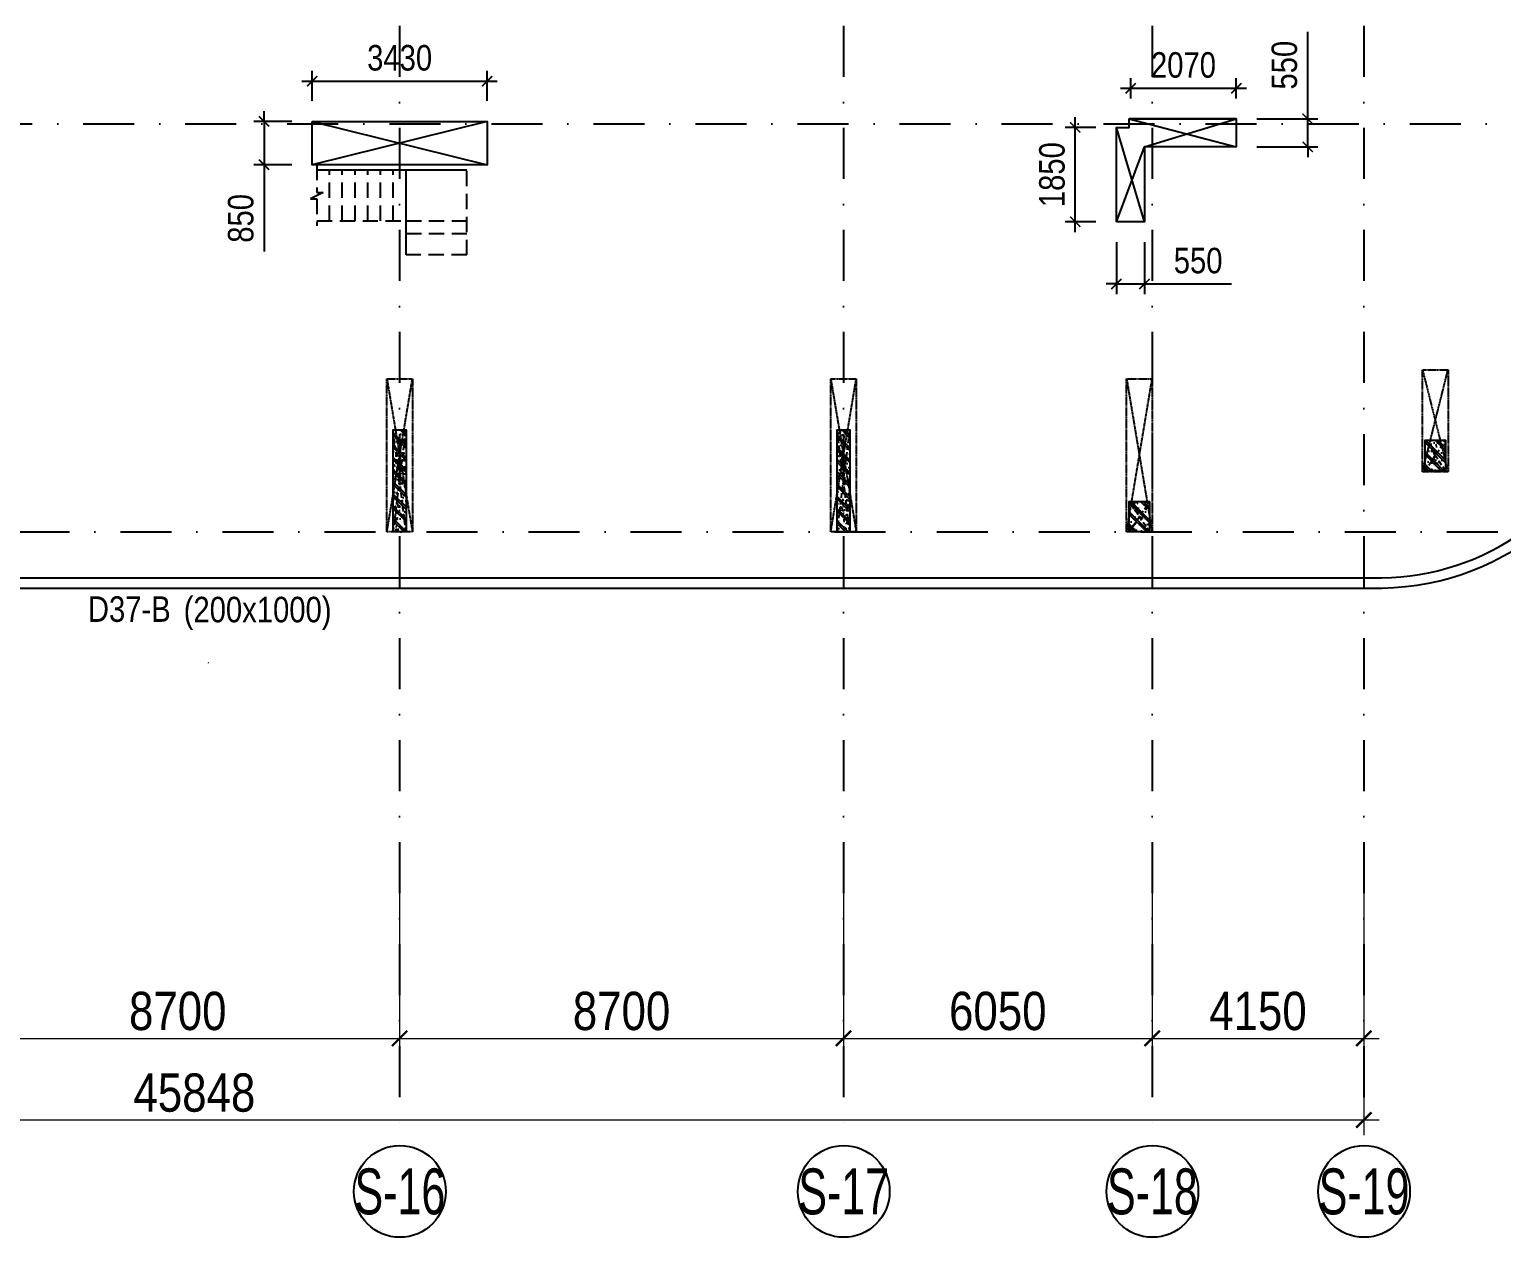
# Model space of a CAD drawing. Header units: millimetres. Extents: x -159515 to 1327256, y -225156 to 138737.
# Drawn here: x 702558 to 731415, y -45899 to -22212 of the extents above; entities that cross this region are included whole.
import ezdxf
from ezdxf.enums import TextEntityAlignment as Align

# ---------------------------------------------------------------- set-up
doc = ezdxf.new("R2010")
doc.units = ezdxf.units.MM
doc.header["$MEASUREMENT"] = 0
for name, pattern in [('DASHDOT', [1, 0.5, -0.25, 0, -0.25]), ('DASHED', [4.5, 3, -1.5]), ('HIDDEN', [0.375, 0.25, -0.125])]:
    doc.linetypes.add(name, pattern=pattern)
for name, color, linetype in [('AUDIT_I_220807103235-17', 50, 'Continuous'), ('ccu11-Khuat', 9, 'DASHED'), ('ccu11-Manh', 8, 'Continuous'), ('ccu11-Thay', 7, 'Continuous'), ('ccu12-Text', 31, 'Continuous'), ('IDEA - dim', 251, 'Continuous'), ('KC2-DIM', 251, 'Continuous'), ('KT-Dim', 8, 'Continuous'), ('KT-Luoi truc South Tower', 8, 'DASHDOT'), ('ST_MBDV Cot vach 220805$0$AUDIT_I_220805193045-5', 6, 'Continuous'), ('Xref_ST_MBDV Cot vach 30.7.2022|Xref_ST_MBDV Cot vach 30.7.2022|Xref_ST_MBDV Cot vach 30.7.2022|Xref_ST_MBDV Cot vach 30.7.2022|A-GRID-SYM', 50, 'Continuous'), ('Xref_ST_MBDV Cot vach 30.7.2022|Xref_ST_MBDV Cot vach 30.7.2022|Xref_ST_MBDV Cot vach 30.7.2022|Xref_ST_MBDV Cot vach 30.7.2022|KC-Betong', 6, 'Continuous')]:
    doc.layers.add(name, color=color, linetype=linetype)
doc.layers.add('ccu12-Tencaukien', color=9, linetype='Continuous', lineweight=15)
doc.layers.add('KT-Kich thuoc', color=159, linetype='Continuous', lineweight=18)
doc.styles.add('Arial Narrow', font='ARIALN.TTF')
doc.styles.add('HBA-Text', font='GOTHIC.TTF')
doc.dimstyles.new('ccu12-200', dxfattribs={"dimscale": 200, "dimtxt": 2.5, "dimasz": 1, "dimexe": 1, "dimexo": 2, "dimgap": 1, "dimtad": 1, "dimdec": 0, "dimrnd": 5, "dimdsep": 46, "dimtxsty": 'Arial Narrow', "dimblk": 'ARCHTICK', "dimcen": -1, "dimdle": 1, "dimclrd": 256, "dimclre": 256, "dimclrt": 3, "dimadec": 0, "dimazin": 2, "dimtfac": 0.1, "dimtdec": 0, "dimtmove": 0, "dimatfit": 1, "dimldrblk": 'ARCHTICK', "dimfxl": 1, "dimtvp": 0.833333, "dimtolj": 1, "dimtzin": 12, "dimarcsym": 0})
doc.dimstyles.new('CCU_1-300', dxfattribs={"dimscale": 300, "dimtxt": 2.5, "dimasz": 1, "dimexe": 1, "dimexo": 2, "dimgap": 0.5, "dimtad": 1, "dimdec": 0, "dimdsep": 46, "dimtxsty": 'Arial Narrow', "dimblk": 'ARCHTICK', "dimcen": -1, "dimdle": 1, "dimclrd": 256, "dimclre": 256, "dimclrt": 3, "dimadec": 0, "dimazin": 2, "dimtfac": 0.1, "dimtdec": 0, "dimtix": 1, "dimtmove": 2, "dimatfit": 1, "dimfxl": 1, "dimtvp": 0.833333, "dimtolj": 1, "dimtzin": 12, "dimarcsym": 0})

# ---------------------------------------------------------------- blocks, each defined once
blk = doc.blocks.new('_ArchTick')
at = {"color": 0, "const_width": 0.15}
blk.add_lwpolyline([(-0.5, -0.5), (0.5, 0.5)], dxfattribs=at)
blk = doc.blocks.new('*D427')
at = {"layer": 'Defpoints', "color": 0, "transparency": 16777216}
for p in [(-52171, 1204), (-6323, 1204), (-6323, -3959)]:
    blk.add_point(p, dxfattribs=at)
at = {"layer": 'KT-Kich thuoc', "lineweight": -2, "transparency": 16777216}
for p, q in [((-52171, 604), (-52171, -4259)), ((-6323, 604), (-6323, -4259)), ((-52471, -3959), (-6023, -3959))]:
    blk.add_line(p, q, dxfattribs=at)
at = {"layer": 'KT-Kich thuoc', "lineweight": -2, "transparency": 16777216, "xscale": 300, "yscale": 300, "zscale": 300, "rotation": 180}
blk.add_blockref('_ArchTick', (-52171, -3959), dxfattribs=at)
at = {"layer": 'KT-Kich thuoc', "lineweight": -2, "transparency": 16777216, "xscale": 300, "yscale": 300, "zscale": 300}
blk.add_blockref('_ArchTick', (-6323, -3959), dxfattribs=at)
at = {"layer": 'KT-Kich thuoc', "color": 3, "transparency": 16777216, "insert": (-29247, -3426), "char_height": 750, "attachment_point": 5, "style": 'Arial Narrow'}
blk.add_mtext('\\A1;45848', dxfattribs=at)
blk = doc.blocks.new('*D413')
at = {"layer": 'Defpoints', "color": 0, "transparency": 16777216}
for p in [(-33923, 1204), (-25223, 1204), (-25223, -2359)]:
    blk.add_point(p, dxfattribs=at)
at = {"layer": 'KT-Kich thuoc', "lineweight": -2, "transparency": 16777216}
for p, q in [((-33923, 604), (-33923, -2659)), ((-25223, 604), (-25223, -2659)), ((-34223, -2359), (-24923, -2359))]:
    blk.add_line(p, q, dxfattribs=at)
at = {"layer": 'KT-Kich thuoc', "lineweight": -2, "transparency": 16777216, "xscale": 300, "yscale": 300, "zscale": 300, "rotation": 180}
blk.add_blockref('_ArchTick', (-33923, -2359), dxfattribs=at)
at = {"layer": 'KT-Kich thuoc', "lineweight": -2, "transparency": 16777216, "xscale": 300, "yscale": 300, "zscale": 300}
blk.add_blockref('_ArchTick', (-25223, -2359), dxfattribs=at)
at = {"layer": 'KT-Kich thuoc', "color": 3, "transparency": 16777216, "insert": (-29573, -1826), "char_height": 750, "attachment_point": 5, "style": 'Arial Narrow'}
blk.add_mtext('\\A1;8700', dxfattribs=at)
blk = doc.blocks.new('*D414')
at = {"layer": 'Defpoints', "color": 0, "transparency": 16777216}
for p in [(-25223, 1204), (-16523, 1204), (-16523, -2359)]:
    blk.add_point(p, dxfattribs=at)
at = {"layer": 'KT-Kich thuoc', "lineweight": -2, "transparency": 16777216}
for p, q in [((-25223, 604), (-25223, -2659)), ((-16523, 604), (-16523, -2659)), ((-25523, -2359), (-16223, -2359))]:
    blk.add_line(p, q, dxfattribs=at)
at = {"layer": 'KT-Kich thuoc', "lineweight": -2, "transparency": 16777216, "xscale": 300, "yscale": 300, "zscale": 300, "rotation": 180}
blk.add_blockref('_ArchTick', (-25223, -2359), dxfattribs=at)
at = {"layer": 'KT-Kich thuoc', "lineweight": -2, "transparency": 16777216, "xscale": 300, "yscale": 300, "zscale": 300}
blk.add_blockref('_ArchTick', (-16523, -2359), dxfattribs=at)
at = {"layer": 'KT-Kich thuoc', "color": 3, "transparency": 16777216, "insert": (-20873, -1826), "char_height": 750, "attachment_point": 5, "style": 'Arial Narrow'}
blk.add_mtext('\\A1;8700', dxfattribs=at)
blk = doc.blocks.new('*D415')
at = {"layer": 'Defpoints', "color": 0, "transparency": 16777216}
for p in [(-16523, 1204), (-10473, 1204), (-10473, -2359)]:
    blk.add_point(p, dxfattribs=at)
at = {"layer": 'KT-Kich thuoc', "lineweight": -2, "transparency": 16777216}
for p, q in [((-16523, 604), (-16523, -2659)), ((-10473, 604), (-10473, -2659)), ((-16823, -2359), (-10173, -2359))]:
    blk.add_line(p, q, dxfattribs=at)
at = {"layer": 'KT-Kich thuoc', "lineweight": -2, "transparency": 16777216, "xscale": 300, "yscale": 300, "zscale": 300, "rotation": 180}
blk.add_blockref('_ArchTick', (-16523, -2359), dxfattribs=at)
at = {"layer": 'KT-Kich thuoc', "lineweight": -2, "transparency": 16777216, "xscale": 300, "yscale": 300, "zscale": 300}
blk.add_blockref('_ArchTick', (-10473, -2359), dxfattribs=at)
at = {"layer": 'KT-Kich thuoc', "color": 3, "transparency": 16777216, "insert": (-13498, -1826), "char_height": 750, "attachment_point": 5, "style": 'Arial Narrow'}
blk.add_mtext('\\A1;6050', dxfattribs=at)
blk = doc.blocks.new('*D416')
at = {"layer": 'Defpoints', "color": 0, "transparency": 16777216}
for p in [(-10473, 1204), (-6323, 1204), (-6323, -2359)]:
    blk.add_point(p, dxfattribs=at)
at = {"layer": 'KT-Kich thuoc', "lineweight": -2, "transparency": 16777216}
for p, q in [((-10473, 604), (-10473, -2659)), ((-6323, 604), (-6323, -2659)), ((-10773, -2359), (-6023, -2359))]:
    blk.add_line(p, q, dxfattribs=at)
at = {"layer": 'KT-Kich thuoc', "lineweight": -2, "transparency": 16777216, "xscale": 300, "yscale": 300, "zscale": 300, "rotation": 180}
blk.add_blockref('_ArchTick', (-10473, -2359), dxfattribs=at)
at = {"layer": 'KT-Kich thuoc', "lineweight": -2, "transparency": 16777216, "xscale": 300, "yscale": 300, "zscale": 300}
blk.add_blockref('_ArchTick', (-6323, -2359), dxfattribs=at)
at = {"layer": 'KT-Kich thuoc', "color": 3, "transparency": 16777216, "insert": (-8398, -1826), "char_height": 750, "attachment_point": 5, "style": 'Arial Narrow'}
blk.add_mtext('\\A1;4150', dxfattribs=at)
blk = doc.blocks.new('GRID-SYM-flat-73')
at = {"layer": 'Xref_ST_MBDV Cot vach 30.7.2022|Xref_ST_MBDV Cot vach 30.7.2022|Xref_ST_MBDV Cot vach 30.7.2022|Xref_ST_MBDV Cot vach 30.7.2022|A-GRID-SYM'}
blk.add_circle((0, 0, 0), 900, dxfattribs=at)
at = {"layer": 'Xref_ST_MBDV Cot vach 30.7.2022|Xref_ST_MBDV Cot vach 30.7.2022|Xref_ST_MBDV Cot vach 30.7.2022|Xref_ST_MBDV Cot vach 30.7.2022|A-GRID-SYM', "style": 'HBA-Text'}
blk.add_attdef('GRID', text='', height=900, rotation=359.6303, dxfattribs=at).set_placement((0, 0, 0), align=Align.MIDDLE_CENTER)
blk = doc.blocks.new('*U192')
at = {"layer": 'ccu12-Tencaukien', "color": 8, "ltscale": 10000}
blk.add_line((361, -155), (354, -155), dxfattribs=at)
at = {"layer": 'ccu12-Text', "color": 2, "style": 'Arial Narrow', "width": 0.8}
blk.add_attdef('SH', text='', height=300, dxfattribs=at).set_placement((276, 6), align=Align.BOTTOM_RIGHT)
at = {"layer": 'ccu12-Text', "color": 31, "style": 'Arial Narrow', "width": 0.8}
for tag, p in [('(', (508, -75)), ('KT', (633, -75)), (')', (963, -75))]:
    blk.add_attdef(tag, text='', height=250, dxfattribs=at).set_placement(p, align=Align.BOTTOM_LEFT)
blk = doc.blocks.new('*D242')
at = {"layer": 'Defpoints', "color": 0, "transparency": 16777216}
for p in [(711530, -23226), (708100, -24014, 0), (711530, -24014, 0)]:
    blk.add_point(p, dxfattribs=at)
at = {"layer": 'KC2-DIM', "lineweight": -2, "transparency": 16777216}
for p, q in [((708100, -23614), (708100, -23026)), ((711530, -23614), (711530, -23026)), ((707900, -23226), (711730, -23226))]:
    blk.add_line(p, q, dxfattribs=at)
at = {"layer": 'KC2-DIM', "lineweight": -2, "transparency": 16777216, "xscale": 200, "yscale": 200, "zscale": 200, "rotation": 180}
blk.add_blockref('_ArchTick', (708100, -23226), dxfattribs=at)
at = {"layer": 'KC2-DIM', "lineweight": -2, "transparency": 16777216, "xscale": 200, "yscale": 200, "zscale": 200}
blk.add_blockref('_ArchTick', (711530, -23226), dxfattribs=at)
at = {"layer": 'KC2-DIM', "color": 3, "transparency": 16777216, "insert": (709815, -22771), "char_height": 500, "attachment_point": 5, "style": 'Arial Narrow'}
blk.add_mtext('\\A1;3430', dxfattribs=at)
blk = doc.blocks.new('*D243')
at = {"layer": 'Defpoints', "color": 0, "transparency": 16777216}
for p in [(708100, -24014, 0), (707157, -24864), (708100, -24864, 0)]:
    blk.add_point(p, dxfattribs=at)
at = {"layer": 'KC2-DIM', "lineweight": -2, "transparency": 16777216}
for p, q in [((707157, -24014), (707157, -23814)), ((707700, -24014), (706957, -24014)), ((707157, -24014), (707157, -24864)), ((707700, -24864), (706957, -24864)), ((707157, -24864), (707157, -26568))]:
    blk.add_line(p, q, dxfattribs=at)
at = {"layer": 'KC2-DIM', "lineweight": -2, "transparency": 16777216, "xscale": 200, "yscale": 200, "zscale": 200}
for p, rotation in [((707157, -24014), 270), ((707157, -24864), 90)]:
    blk.add_blockref('_ArchTick', p, dxfattribs=dict(at, rotation=rotation))
at = {"layer": 'KC2-DIM', "color": 3, "transparency": 16777216, "insert": (706702, -25916), "char_height": 500, "attachment_point": 5, "rotation": 90, "style": 'Arial Narrow'}
blk.add_mtext('\\A1;850', dxfattribs=at)
blk = doc.blocks.new('*D248')
at = {"layer": 'Defpoints', "color": 0, "transparency": 16777216}
for p in [(723059, -24134), (723865, -24134, 0), (723865, -25984, 0)]:
    blk.add_point(p, dxfattribs=at)
at = {"layer": 'KC2-DIM', "lineweight": -2, "transparency": 16777216}
for p, q in [((723059, -26184), (723059, -23934)), ((723465, -24134), (722859, -24134)), ((723465, -25984), (722859, -25984))]:
    blk.add_line(p, q, dxfattribs=at)
at = {"layer": 'KC2-DIM', "lineweight": -2, "transparency": 16777216, "xscale": 200, "yscale": 200, "zscale": 200}
for p, rotation in [((723059, -24134), 90), ((723059, -25984), 270)]:
    blk.add_blockref('_ArchTick', p, dxfattribs=dict(at, rotation=rotation))
at = {"layer": 'KC2-DIM', "color": 3, "transparency": 16777216, "insert": (722604, -25059), "char_height": 500, "attachment_point": 5, "rotation": 90, "style": 'Arial Narrow'}
blk.add_mtext('\\A1;1850', dxfattribs=at)
blk = doc.blocks.new('*D249')
at = {"layer": 'Defpoints', "color": 0, "transparency": 16777216}
for p in [(723865, -25984, 0), (724415, -25984, 0), (724415, -27202)]:
    blk.add_point(p, dxfattribs=at)
at = {"layer": 'KC2-DIM', "lineweight": -2, "transparency": 16777216}
for p, q in [((723865, -26384), (723865, -27402)), ((724415, -26384), (724415, -27402)), ((723865, -27202), (723665, -27202)), ((723865, -27202), (724415, -27202)), ((724415, -27202), (726120, -27202))]:
    blk.add_line(p, q, dxfattribs=at)
at = {"layer": 'KC2-DIM', "lineweight": -2, "transparency": 16777216, "xscale": 200, "yscale": 200, "zscale": 200}
blk.add_blockref('_ArchTick', (723865, -27202), dxfattribs=at)
at = {"layer": 'KC2-DIM', "lineweight": -2, "transparency": 16777216, "xscale": 200, "yscale": 200, "zscale": 200, "rotation": 180}
blk.add_blockref('_ArchTick', (724415, -27202), dxfattribs=at)
at = {"layer": 'KC2-DIM', "color": 3, "transparency": 16777216, "insert": (725467, -26747), "char_height": 500, "attachment_point": 5, "style": 'Arial Narrow'}
blk.add_mtext('\\A1;550', dxfattribs=at)
blk = doc.blocks.new('*D250')
at = {"layer": 'Defpoints', "color": 0, "transparency": 16777216}
for p in [(726215, -23366), (724145, -23964, 0), (726215, -23964, 0)]:
    blk.add_point(p, dxfattribs=at)
at = {"layer": 'KC2-DIM', "lineweight": -2, "transparency": 16777216}
for p, q in [((723945, -23366), (726415, -23366)), ((724145, -23564), (724145, -23166)), ((726215, -23564), (726215, -23166))]:
    blk.add_line(p, q, dxfattribs=at)
at = {"layer": 'KC2-DIM', "lineweight": -2, "transparency": 16777216, "xscale": 200, "yscale": 200, "zscale": 200, "rotation": 180}
blk.add_blockref('_ArchTick', (724145, -23366), dxfattribs=at)
at = {"layer": 'KC2-DIM', "lineweight": -2, "transparency": 16777216, "xscale": 200, "yscale": 200, "zscale": 200}
blk.add_blockref('_ArchTick', (726215, -23366), dxfattribs=at)
at = {"layer": 'KC2-DIM', "color": 3, "transparency": 16777216, "insert": (725180, -22911), "char_height": 500, "attachment_point": 5, "style": 'Arial Narrow'}
blk.add_mtext('\\A1;2070', dxfattribs=at)
blk = doc.blocks.new('*D251')
at = {"layer": 'Defpoints', "color": 0, "transparency": 16777216}
for p in [(726215, -23964, 0), (727615, -23964), (726215, -24514, 0)]:
    blk.add_point(p, dxfattribs=at)
at = {"layer": 'KC2-DIM', "lineweight": -2, "transparency": 16777216}
for p, q in [((727615, -23964), (727615, -22259)), ((726615, -23964), (727815, -23964)), ((727615, -24514), (727615, -23964)), ((726615, -24514), (727815, -24514)), ((727615, -24514), (727615, -24714))]:
    blk.add_line(p, q, dxfattribs=at)
at = {"layer": 'KC2-DIM', "lineweight": -2, "transparency": 16777216, "xscale": 200, "yscale": 200, "zscale": 200}
for p, rotation in [((727615, -23964), 270), ((727615, -24514), 90)]:
    blk.add_blockref('_ArchTick', p, dxfattribs=dict(at, rotation=rotation))
at = {"layer": 'KC2-DIM', "color": 3, "transparency": 16777216, "insert": (727160, -22912), "char_height": 500, "attachment_point": 5, "rotation": 90, "style": 'Arial Narrow'}
blk.add_mtext('\\A1;550', dxfattribs=at)
blk = doc.blocks.new('*U213')
h = blk.add_hatch()
h.set_pattern_fill('VATLIEU04', color=250, scale=40, style=0, pattern_type=2)
h.set_pattern_definition([(50, (-700, 2050), (286.904, -25.1), [30, -330]), (355, (-700, 2050), (-55.5, 300.877), [24, -264]), (100.451, (-676.1, 2047.9), (231.404, 275.776), [25.496, -280.457]), (46.184, (-700, 2130), (426.896, -66.208), [45, -495]), (96.636, (-664.43, 2124.5), (373.865, 389.65), [38.244, -420.685]), (351.184, (-700, 2130), (373.865, 389.65), [36, -396]), (21, (-660, 2110), (238.763, -161.048), [30, -330]), (326, (-660, 2110), (97.326, 290.06), [24, -264]), (71.451, (-640.1, 2096.58), (336.09, 129.012), [25.496, -280.457]), (37.5, (-700, 2050), (4.864, 133.1575), [0, -260.8, 0, -268, 0, -265]), (7.5, (-700, 2050), (105.228, 157.765), [0, -152.8, 0, -254.8, 0, -101]), (327.5, (-789.2, 2050), (213.529, -9.022), [0, -100, 0, -312, 0, -414]), (317.5, (-829.2, 2050), (233.274, 40.042), [0, -130, 0, -207.2, 0, -294]), (45, (-700, 2050), (-120.208, 120.208), []), (45, (-700, 2099), (-120.208, 120.208), [])])
h.paths.add_polyline_path([(-475, -475), (-225, -475), (-225, 1525), (-475, 1525)])
at = {"color": 6, "ltscale": 0.25}
blk.add_lwpolyline([(-475, -475), (-225, -475), (-225, 1525), (-475, 1525)], close=True, dxfattribs=at)
at = {"layer": 'Defpoints', "linetype": 'ByBlock', "ltscale": 30}
for p, q in [((-225, -475), (-475, 1525)), ((-475, -475), (-225, 1525))]:
    blk.add_line(p, q, dxfattribs=at)
blk = doc.blocks.new('*U214')
h = blk.add_hatch()
h.set_pattern_fill('VATLIEU04', color=250, scale=40, style=0, pattern_type=2)
h.set_pattern_definition([(50, (-700, 2050), (286.904, -25.1), [30, -330]), (355, (-700, 2050), (-55.5, 300.877), [24, -264]), (100.451, (-676.1, 2047.9), (231.404, 275.776), [25.496, -280.457]), (46.184, (-700, 2130), (426.896, -66.208), [45, -495]), (96.636, (-664.43, 2124.5), (373.865, 389.65), [38.244, -420.685]), (351.184, (-700, 2130), (373.865, 389.65), [36, -396]), (21, (-660, 2110), (238.763, -161.048), [30, -330]), (326, (-660, 2110), (97.326, 290.06), [24, -264]), (71.451, (-640.1, 2096.58), (336.09, 129.012), [25.496, -280.457]), (37.5, (-700, 2050), (4.864, 133.1575), [0, -260.8, 0, -268, 0, -265]), (7.5, (-700, 2050), (105.228, 157.765), [0, -152.8, 0, -254.8, 0, -101]), (327.5, (-789.2, 2050), (213.529, -9.022), [0, -100, 0, -312, 0, -414]), (317.5, (-829.2, 2050), (233.274, 40.042), [0, -130, 0, -207.2, 0, -294]), (45, (-700, 2050), (-120.208, 120.208), []), (45, (-700, 2099), (-120.208, 120.208), [])])
h.paths.add_polyline_path([(-475, -475), (-225, -475), (-225, 1525), (-475, 1525)])
at = {"color": 6, "ltscale": 0.25}
blk.add_lwpolyline([(-475, -475), (-225, -475), (-225, 1525), (-475, 1525)], close=True, dxfattribs=at)
at = {"layer": 'Defpoints', "linetype": 'ByBlock', "ltscale": 30}
for p, q in [((-225, -475), (-475, 1525)), ((-475, -475), (-225, 1525))]:
    blk.add_line(p, q, dxfattribs=at)
blk = doc.blocks.new('*U209')
h = blk.add_hatch()
h.set_pattern_fill('VATLIEU04', color=250, scale=40, style=0, pattern_type=2)
h.set_pattern_definition([(50, (-550, 650), (286.904, -25.1), [30, -330]), (355, (-550, 650), (-55.5, 300.88), [24, -264]), (100.451, (-526.1, 647.9), (231.404, 275.776), [25.496, -280.457]), (46.184, (-550, 730), (426.9, -66.21), [45, -495]), (96.636, (-514.43, 724.5), (373.87, 389.65), [38.24, -420.69]), (351.184, (-550, 730), (373.86, 389.65), [36, -396]), (21, (-510, 710), (238.763, -161.048), [30, -330]), (326, (-510, 710), (97.326, 290.06), [24, -264]), (71.451, (-490.1, 696.58), (336.09, 129.01), [25.496, -280.457]), (37.5, (-550, 650), (4.864, 133.1575), [0, -260.8, 0, -268, 0, -265]), (7.5, (-550, 650), (105.228, 157.765), [0, -152.8, 0, -254.8, 0, -101]), (327.5, (-639.2, 650), (213.529, -9.022), [0, -100, 0, -312, 0, -414]), (317.5, (-679.2, 650), (233.274, 40.042), [0, -130, 0, -207.2, 0, -294]), (45, (-550, 650), (-120.208, 120.208), []), (45, (-550, 699), (-120.208, 120.208), [])])
h.paths.add_polyline_path([(-475, -475), (-75, -475), (-75, 125), (-475, 125)])
at = {"color": 6, "ltscale": 0.25}
blk.add_lwpolyline([(-475, -475), (-75, -475), (-75, 125), (-475, 125)], close=True, dxfattribs=at)
at = {"layer": 'Defpoints', "linetype": 'ByBlock', "ltscale": 30}
for p, q in [((-75, -475), (-475, 125)), ((-475, -475), (-75, 125))]:
    blk.add_line(p, q, dxfattribs=at)
blk = doc.blocks.new('*U205')
h = blk.add_hatch()
h.set_pattern_fill('VATLIEU04', color=250, scale=40, style=0, pattern_type=2)
h.set_pattern_definition([(50, (-549.73, 649.82), (286.904, -25.1), [30, -330]), (355, (-549.73, 649.82), (-55.5, 300.88), [24, -264]), (100.451, (-525.82, 647.73), (231.404, 275.776), [25.496, -280.457]), (46.184, (-549.73, 729.82), (426.9, -66.21), [45, -495]), (96.636, (-514.16, 724.3), (373.87, 389.65), [38.24, -420.69]), (351.184, (-549.73, 729.8), (373.86, 389.65), [36, -396]), (21, (-509.73, 709.82), (238.763, -161.048), [30, -330]), (326, (-509.73, 709.82), (97.326, 290.06), [24, -264]), (71.451, (-489.83, 696.4), (336.09, 129.01), [25.496, -280.457]), (37.5, (-549.73, 649.82), (4.864, 133.1575), [0, -260.8, 0, -268, 0, -265]), (7.5, (-549.73, 649.82), (105.228, 157.765), [0, -152.8, 0, -254.8, 0, -101]), (327.5, (-638.93, 649.82), (213.529, -9.022), [0, -100, 0, -312, 0, -414]), (317.5, (-678.93, 649.82), (233.274, 40.042), [0, -130, 0, -207.2, 0, -294]), (45, (-549.73, 649.82), (-120.208, 120.208), []), (45, (-549.73, 698.82), (-120.208, 120.208), [])])
h.paths.add_polyline_path([(-475, -475), (-75, -475), (-75, 125), (-475, 125)])
at = {"color": 6, "ltscale": 0.25}
blk.add_lwpolyline([(-475, -475), (-75, -475), (-75, 125), (-475, 125)], close=True, dxfattribs=at)
at = {"layer": 'Defpoints', "linetype": 'ByBlock', "ltscale": 30}
for p, q in [((-75, -475), (-475, 125)), ((-475, -475), (-75, 125))]:
    blk.add_line(p, q, dxfattribs=at)
blk = doc.blocks.new('*U379')
at = {"color": 6, "linetype": 'HIDDEN', "ltscale": 10}
for p, q in [((25, 2525), (-475, -475)), ((25, -475), (-475, 2525))]:
    blk.add_line(p, q, dxfattribs=at)
blk.add_lwpolyline([(-475, -475), (25, -475), (25, 2525), (-475, 2525)], close=True, dxfattribs=at)
blk = doc.blocks.new('*U380')
at = {"color": 6, "linetype": 'HIDDEN', "ltscale": 10}
for p, q in [((25, 2525), (-475, -475)), ((25, -475), (-475, 2525))]:
    blk.add_line(p, q, dxfattribs=at)
blk.add_lwpolyline([(-475, -475), (25, -475), (25, 2525), (-475, 2525)], close=True, dxfattribs=at)
blk = doc.blocks.new('*U376')
at = {"color": 6, "linetype": 'HIDDEN', "ltscale": 10}
for p, q in [((25, 2525), (-475, -475)), ((25, -475), (-475, 2525))]:
    blk.add_line(p, q, dxfattribs=at)
blk.add_lwpolyline([(-475, -475), (25, -475), (25, 2525), (-475, 2525)], close=True, dxfattribs=at)
blk = doc.blocks.new('*U393')
at = {"color": 6, "linetype": 'HIDDEN', "ltscale": 10}
for p, q in [((25, 1525), (-475, -475)), ((25, -475), (-475, 1525))]:
    blk.add_line(p, q, dxfattribs=at)
blk.add_lwpolyline([(-475, -475), (25, -475), (25, 1525), (-475, 1525)], close=True, dxfattribs=at)
blk = doc.blocks.new('MBCV-T37')
at = {"layer": 'ST_MBDV Cot vach 220805$0$AUDIT_I_220805193045-5', "linetype": 'ByBlock', "xscale": -1, "rotation": 359.9999999999985}
for name, p in [('*U213', (8200, -9425, 0)), ('*U214', (16900, -9425, 0)), ('*U205', (28575, -8225, 0)), ('*U209', (22775, -9425, 0))]:
    blk.add_blockref(name, p, dxfattribs=at)
at = {"layer": 'Xref_ST_MBDV Cot vach 30.7.2022|Xref_ST_MBDV Cot vach 30.7.2022|Xref_ST_MBDV Cot vach 30.7.2022|Xref_ST_MBDV Cot vach 30.7.2022|KC-Betong', "linetype": 'ByBlock', "xscale": -1, "rotation": 359.9999999999985}
for name, p in [('*U376', (8325, -9425, 0)), ('*U379', (17025, -9425, 0)), ('*U380', (22825, -9425, 0))]:
    blk.add_blockref(name, p, dxfattribs=at)
at = {"layer": 'Xref_ST_MBDV Cot vach 30.7.2022|Xref_ST_MBDV Cot vach 30.7.2022|Xref_ST_MBDV Cot vach 30.7.2022|Xref_ST_MBDV Cot vach 30.7.2022|KC-Betong', "linetype": 'ByBlock', "xscale": -1}
blk.add_blockref('*U393', (28625, -8245, 0), dxfattribs=at)
blk = doc.blocks.new('mbkc-t37')
at = {"elevation": 0}
for points in [[(-26286, 27544), (-26287, 27544), (-28875, 34908, 0.338337), (-32749, 36444), (-62185, 26289, 0.459457), (-64225, 21139), (-55456, 6813, 0.279689), (-50490, 5781), (-27772, 13619, 0.204279), (-27706, 13740), (-27482, 14770, -0.275412), (-26755, 15571), (-22342, 17089, -0.414195), (-21181, 16524), (-12852, -7567, 0.319754), (-8032, -11000), (37106, -11000, 0.36531), (42072, -6689, 0.102434), (42063, -5068), (39621, 6403, 0.132611), (38155, 9202, 0.066499), (37024, 10116, 0.137615), (34943, 10700), (9300, 10700)], [(-53502, 5908, 0.161195), (-50556, 5970), (-27901, 13786), (-27678, 14811, -0.274307), (-26816, 15761), (-22407, 17278, -0.414153), (-20992, 16589), (-12663, -7501, 0.319754), (-8032, -10800), (37104, -10800, 0.151467), (39864, -9900)]]:
    blk.add_lwpolyline(points, format="xyb", dxfattribs=at)
at = {"layer": 'ccu11-Manh'}
for p, q in [((16134, -1850, 0), (19564, -2700, 0)), ((19564, -1850, 0), (16134, -2700, 0)), ((31900, -3820, 0), (32449, -2350, 0))]:
    blk.add_line(p, q, dxfattribs=at)
at = {"layer": 'ccu11-Manh', "elevation": 0}
for points in [[(32449, -3820), (31900, -1970)], [(32449, -2350), (34250, -1800), (32149, -1800), (34250, -2350)]]:
    blk.add_lwpolyline(points, dxfattribs=at)
at = {"layer": 'ccu11-Thay', "elevation": 0}
for points in [[(16134, -1850), (19564, -1850), (19564, -2700), (16134, -2700), (16134, -1850)], [(31900, -3820), (31900, -1970), (32149, -1970), (32149, -1800), (34250, -1800), (34250, -2350), (32449, -2350), (32449, -3820), (31900, -3820)]]:
    blk.add_lwpolyline(points, dxfattribs=at)
at = {"layer": 'ccu11-Khuat'}
blk.add_blockref('MBCV-T37', (9300, 0, 0), dxfattribs=at)
blk = doc.blocks.new('Asix South Tower')
at = {"layer": 'KT-Luoi truc South Tower', "ltscale": 2000}
for p, q in [((-25223, 33491.9), (-25223, -4459.1)), ((-16523, 33491.9), (-16523, -4459.1)), ((-10473, 33491.9), (-10473, -4459.1)), ((-6323, 33491.9), (-6323, -4459.1)), ((-49426.2, 15570.4), (10118.8, 15570.4)), ((-52698.1, 7570.4), (10118.8, 7570.4))]:
    blk.add_line(p, q, dxfattribs=at)
at = {"layer": 'KT-Dim'}
ref = blk.add_blockref('GRID-SYM-flat-73', (-25217.9, -5359.1, 0), dxfattribs=dict(at, rotation=0.325197994598278))
ref.add_attrib('GRID', 'S-16', dxfattribs={"layer": 'AUDIT_I_220807103235-17', "height": 900, "style": 'HBA-Text', "width": 0.7}).set_placement((-25217.9, -5359.1, 0), align=Align.MIDDLE_CENTER)
ref = blk.add_blockref('GRID-SYM-flat-73', (-16517.9, -5359.1, 0), dxfattribs=dict(at, rotation=0.325197994598278))
ref.add_attrib('GRID', 'S-17', dxfattribs={"layer": 'AUDIT_I_220807103235-17', "height": 900, "style": 'HBA-Text', "width": 0.7}).set_placement((-16517.9, -5359.1, 0), align=Align.MIDDLE_CENTER)
ref = blk.add_blockref('GRID-SYM-flat-73', (-10467.9, -5359.1, 0), dxfattribs=dict(at, rotation=0.325197994598278))
ref.add_attrib('GRID', 'S-18', dxfattribs={"layer": 'AUDIT_I_220807103235-17', "height": 900, "style": 'HBA-Text', "width": 0.7}).set_placement((-10467.9, -5359.1, 0), align=Align.MIDDLE_CENTER)
ref = blk.add_blockref('GRID-SYM-flat-73', (-6317.9, -5359.1, 0), dxfattribs=dict(at, rotation=0.325197994598278))
ref.add_attrib('GRID', 'S-19', dxfattribs={"layer": 'AUDIT_I_220807103235-17', "height": 900, "style": 'HBA-Text', "width": 0.7}).set_placement((-6317.9, -5359.1, 0), align=Align.MIDDLE_CENTER)
at = {"layer": 'KT-Kich thuoc'}
for base, p1, p2, picture, middle in [((-6323, -3959.1), (-52170.8, 1204.1), (-6323, 1204.1), '*D427', (-29246.9, -3426.2)), ((-25223, -2359.1), (-33923, 1204.1), (-25223, 1204.1), '*D413', (-29573, -1826.2)), ((-16523, -2359.1), (-25223, 1204.1), (-16523, 1204.1), '*D414', (-20873, -1826.2)), ((-10473, -2359.1), (-16523, 1204.1), (-10473, 1204.1), '*D415', (-13498, -1826.2)), ((-6323, -2359.1), (-10473, 1204.1), (-6323, 1204.1), '*D416', (-8398, -1826.2))]:
    dim = blk.add_linear_dim(base=base, p1=p1, p2=p2, dimstyle='CCU_1-300', dxfattribs=at)
    dim.commit()
    dim.dimension.update_dxf_attribs({"geometry": picture, "text_midpoint": middle})

msp = doc.modelspace()

# ---------------------------------------------------------------- linework, layer by layer
at = {"layer": 'ccu11-Khuat', "ltscale": 100}
for p, q in [((708440.5, -25963.8, 0), (708440.5, -24963.8, 0)), ((708690.5, -25963.8, 0), (708690.5, -24963.8, 0)), ((708940.5, -25963.8, 0), (708940.5, -24963.8, 0)), ((709190.5, -25963.8, 0), (709190.5, -24963.8, 0)), ((709440.5, -25963.8, 0), (709440.5, -24963.8, 0)), ((709690.5, -25963.8, 0), (709690.5, -24963.8, 0)), ((711130.5, -26633.8, 0), (711130.5, -24863.8, 0)), ((708190.5, -25963.8, 0), (709940.5, -25963.8, 0)), ((709940.5, -25963.8, -0.1), (711130.5, -25963.8, 0)), ((709940.5, -26213.8, -0.1), (711130.5, -26213.8, 0)), ((711130.5, -26633.8, 0), (709940.5, -26633.8, -0.1))]:
    msp.add_line(p, q, dxfattribs=at)
at = {"layer": 'ccu11-Khuat', "ltscale": 100, "elevation": 0}
msp.add_lwpolyline([(708190.5, -24863.8), (708190.5, -25408.2), (708315.5, -25408.2), (708065.5, -25533.2), (708190.5, -25533.2), (708190.5, -26063.8)], dxfattribs=at)
at = {"layer": 'IDEA - dim'}
msp.add_line((709940.5, -25963.8, 0), (709940.5, -24963.8, 0), dxfattribs=at)
at = {"layer": 'KC2-DIM'}
for p, q in [((708190.5, -24963.8, 0), (711130.5, -24963.8, 0)), ((709940.5, -26633.8, -0.1), (709940.5, -25963.8, 0))]:
    msp.add_line(p, q, dxfattribs=at)

# ---------------------------------------------------------------- block references
msp.add_blockref('mbkc-t37', (691965.6, -22163.9, 0))
at = {"layer": 'ccu12-Tencaukien', "extrusion": (4.38813e-07, -9.79924e-07, 1)}
ref = msp.add_blockref('*U192', (705556.3, -34142.2, 0.3), dxfattribs=dict(at, xscale=1.815893337873055, yscale=1.815893337873055, zscale=1.815893337873055, rotation=339.536933714468))
ref.add_attrib('KT', '(200x1000)', dxfattribs={"color": 31, "extrusion": (4.38813e-07, -9.79924e-07, 1), "height": 500, "style": 'Arial Narrow'}).set_placement((705582.2, -33985.8, 0.3), align=Align.BOTTOM_LEFT)
ref.add_attrib('SH', 'D37-B', dxfattribs={"color": 2, "extrusion": (4.38813e-07, -9.79924e-07, 1), "height": 500, "style": 'Arial Narrow'}).set_placement((705327.3, -33976.9, 0.3), align=Align.BOTTOM_RIGHT)
at = {"layer": 'KT-Kich thuoc'}
msp.add_blockref('Asix South Tower', (735038.2, -39634.4), dxfattribs=at)

# ---------------------------------------------------------------- dimensions: what is measured, and where the dimension line sits
at = {"layer": 'KC2-DIM'}
for p1, p2, distance, picture, middle in [((708100.1, -24013.9, 0), (711530.1, -24013.9, 0), 787.8, '*D242', (709815.1, -22770.8)), ((726215.1, -24513.9, 0), (726215.1, -23963.9, 0), -1399.8, '*D251', (727159.6, -22911.7)), ((724144.9, -23963.9, 0), (726215.1, -23963.9, 0), 598, '*D250', (725180, -22910.6)), ((708100.1, -24013.9, 0), (708100.1, -24863.8, 0), -942.9, '*D243', (706701.9, -25916)), ((723865.1, -25983.9, 0), (723865.1, -24133.9, 0), 806.2, '*D248', (722603.7, -25058.9)), ((723865.1, -25983.9, 0), (724415.1, -25983.9, 0), -1217.9, '*D249', (725467.3, -26746.5))]:
    dim = msp.add_aligned_dim(p1=p1, p2=p2, distance=distance, dimstyle='ccu12-200', dxfattribs=at)
    dim.commit()
    dim.dimension.update_dxf_attribs({"geometry": picture, "text_midpoint": middle})

doc.saveas('drawing.dxf')
